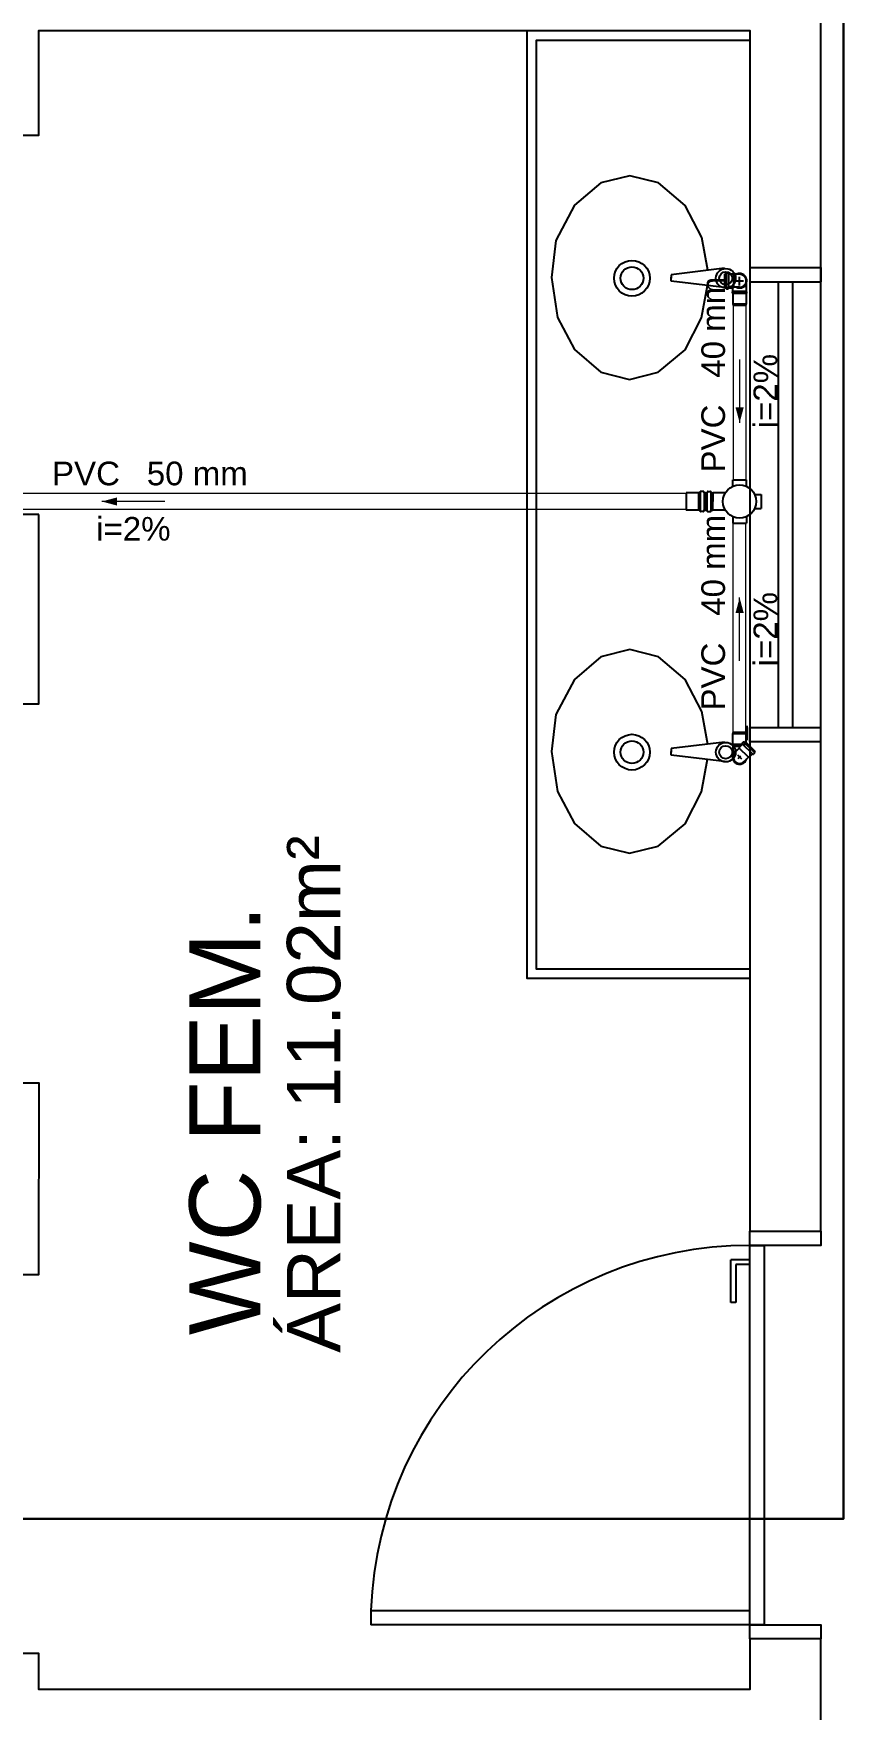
# Model space of a CAD drawing. Header units: millimetres. Extents: x -823 to -490, y -63 to 119.
# Drawn here: x -789.63 to -786.2, y 76.83 to 83.93 of the extents above; entities that cross this region are included whole.
import ezdxf

# ---------------------------------------------------------------- set-up
doc = ezdxf.new("R2010")
doc.units = ezdxf.units.MM
doc.header["$LTSCALE"] = 0.2
doc.header["$MEASUREMENT"] = 0
doc.linetypes.add('HIDDEN2', pattern=[0.47625, 0.3175, -0.15875])
for name, color, linetype in [('. Esquadria', 7, 'Continuous'), ('Simbolos', 5, 'Continuous'), ('Simbolos_int', 2, 'Continuous')]:
    doc.layers.add(name, color=color, linetype=linetype)
for name, color, linetype, lineweight in [('DI-Detalhes', 1, 'Continuous', 30), ('TQ-Condutos', 5, 'Continuous', 5), ('TQ-Sentido conduto', 9, 'Continuous', 5), ('TQ-Textos conduto', 7, 'Continuous', 5)]:
    doc.layers.add(name, color=color, linetype=linetype, lineweight=lineweight)
doc.styles.add('Arial', font='arial.ttf')

msp = doc.modelspace()

# ---------------------------------------------------------------- hatches: boundary and pattern name
at = {"layer": 'TQ-Sentido conduto', "linetype": 'Continuous'}
for points in [[(-786.6353, 82.2843), (-786.618, 82.3489), (-786.6526, 82.3489)], [(-789.3372, 81.9504), (-789.2727, 81.9331), (-789.2727, 81.9677)], [(-786.6353, 81.543), (-786.6526, 81.4785), (-786.618, 81.4785)]]:
    msp.add_hatch(color=256, dxfattribs=at).paths.add_polyline_path(points)

# ---------------------------------------------------------------- linework, layer by layer
at = {"layer": '. Esquadria', "color": 1, "linetype": 'HIDDEN2'}
msp.add_line((-786.604, 80.9393), (-786.604, 80.9994), dxfattribs=at)
for p, q in [((-786.6991, 82.9382), (-786.9249, 82.9112)), ((-786.9249, 82.9112), (-786.9249, 82.8961)), ((-786.9249, 82.8841), (-786.9249, 82.9001)), ((-786.6991, 82.857), (-786.9249, 82.8841)), ((-786.6991, 80.9306), (-786.9249, 80.9035)), ((-786.9249, 80.9035), (-786.9249, 80.8884)), ((-786.9249, 80.8764), (-786.9249, 80.8914)), ((-786.6991, 80.8493), (-786.9249, 80.8764)), ((-786.652, 78.7382), (-786.672, 78.7382)), ((-786.672, 78.5576), (-786.672, 78.7382)), ((-786.5918, 78.7382), (-786.652, 78.7382)), ((-786.5918, 78.7182), (-786.652, 78.7182)), ((-786.652, 78.7182), (-786.652, 78.5576)), ((-786.652, 78.5576), (-786.672, 78.5576)), ((-788.1981, 77.2523), (-788.1981, 77.1921))]:
    msp.add_line(p, q)
at = {"linetype": 'Continuous'}
for p, q in [((-786.5918, 82.9413), (-786.5918, 82.8811)), ((-786.5918, 82.9413), (-786.2908, 82.9413)), ((-786.2908, 82.9413), (-786.2908, 82.8811)), ((-786.5918, 82.8811), (-786.2908, 82.8811)), ((-786.4714, 82.8811), (-786.4714, 80.9928)), ((-786.4112, 82.8811), (-786.4112, 80.9928)), ((-786.5918, 80.9928), (-786.2908, 80.9928)), ((-786.5918, 80.9336), (-786.5918, 80.9928)), ((-786.2908, 80.9336), (-786.2908, 80.9928)), ((-786.5918, 80.9336), (-786.2908, 80.9336)), ((-788.1981, 77.2523), (-786.5918, 77.2523)), ((-786.5918, 77.1921), (-788.1981, 77.1921))]:
    msp.add_line(p, q, dxfattribs=at)
for points in [[(-789.6038, 81.8958), (-789.9048, 81.8958), (-789.9048, 81.7362), (-792.9179, 81.7362), (-792.9179, 83.9456), (-789.9048, 83.9456), (-789.9048, 83.5021), (-789.6048, 83.5021), (-789.6048, 83.9456), (-786.5918, 83.9456), (-786.5918, 78.8586), (-786.2908, 78.8586), (-786.2908, 84.3068), (-786.5918, 84.3068), (-786.5918, 84.2466)], [(-786.5918, 79.9292), (-787.5359, 79.9292), (-787.5359, 83.9456)], [(-786.5918, 79.9693), (-787.4958, 79.9693), (-787.4958, 83.9045), (-786.5918, 83.9045)], [(-787.1005, 83.3306), (-787.2229, 83.3005), (-787.3353, 83.2051), (-787.3353, 83.2051), (-787.4135, 83.0556), (-787.4135, 83.0556), (-787.4326, 82.8991), (-787.4326, 82.8991), (-787.4065, 82.7295), (-787.4065, 82.7295), (-787.3353, 82.5941), (-787.3353, 82.5941), (-787.2239, 82.4988), (-787.2239, 82.4988), (-787.1015, 82.4677), (-786.9801, 82.4978), (-786.8667, 82.5931), (-786.8667, 82.5931), (-786.7965, 82.7285), (-786.7965, 82.7285), (-786.7714, 82.866), (-786.7714, 82.866)], [(-786.7704, 82.9302), (-786.7955, 83.0687), (-786.7955, 83.0687), (-786.8667, 83.2041), (-786.8667, 83.2041), (-786.9791, 83.3005), (-786.9791, 83.3005), (-787.1005, 83.3306)], [(-786.2908, 76.4005), (-786.2908, 77.1319), (-786.5918, 77.1319), (-786.5918, 76.9172), (-789.6038, 76.9172), (-789.6038, 77.0697), (-789.9048, 77.0697), (-789.9048, 76.9172), (-792.9169, 76.9172), (-792.9169, 79.1255), (-789.9048, 79.1255), (-789.9048, 78.676), (-789.6038, 78.676), (-789.6028, 79.4857), (-789.9048, 79.4857), (-789.9048, 79.3262), (-792.9169, 79.3262), (-792.9179, 81.5356), (-789.9048, 81.5356), (-789.9048, 81.0931), (-789.6038, 81.0931), (-789.6048, 81.8958)], [(-787.1005, 81.3229), (-787.2229, 81.2918), (-787.3353, 81.1964), (-787.3353, 81.1964), (-787.4135, 81.0479), (-787.4135, 81.0479), (-787.4326, 80.8914), (-787.4326, 80.8914), (-787.4065, 80.7219), (-787.4065, 80.7219), (-787.3353, 80.5864), (-787.3353, 80.5864), (-787.2239, 80.4901), (-787.2239, 80.4901), (-787.1015, 80.46), (-786.9801, 80.4901), (-786.8667, 80.5854), (-786.8667, 80.5854), (-786.7965, 80.7209), (-786.7965, 80.7209), (-786.7714, 80.8583), (-786.7714, 80.8583)], [(-786.7704, 80.9215), (-786.7955, 81.061), (-786.7955, 81.061), (-786.8667, 81.1964), (-786.8667, 81.1964), (-786.9791, 81.2918), (-786.9791, 81.2918), (-787.1005, 81.3229)]]:
    msp.add_lwpolyline(points)
for points in [[(-786.5918, 78.8586), (-786.2908, 78.8586), (-786.2908, 78.7984), (-786.5918, 78.7984), (-786.5918, 78.8586)], [(-786.5918, 78.7984), (-786.5316, 78.7984), (-786.5316, 77.1921), (-786.5918, 77.1921), (-786.5918, 78.7984)], [(-786.5918, 77.1921), (-786.2908, 77.1921), (-786.2908, 77.1319), (-786.5918, 77.1319), (-786.5918, 77.1921)]]:
    msp.add_lwpolyline(points, close=True)
for centre, radius in [((-787.0914, 82.8961), 0.0757), ((-787.0914, 82.8961), 0.0482), ((-786.6941, 82.8961), 0.0415), ((-786.6941, 82.8961), 0.0275), ((-787.0914, 80.8884), 0.0757), ((-787.0914, 80.8884), 0.0482), ((-786.6941, 80.8884), 0.0415), ((-786.6941, 80.8884), 0.0275)]:
    msp.add_circle(centre, radius)
msp.add_arc((-786.5928, 77.1931), 1.6055, 89.9728, 177.882, dxfattribs=at)
at = {"layer": 'DI-Detalhes'}
msp.add_lwpolyline([(-793.8462, 84.4637), (-786.1953, 84.4637), (-786.1953, 77.6404), (-793.8462, 77.6404), (-793.8462, 84.4637)], dxfattribs=at)
at = {"layer": 'Simbolos'}
for p, q in [((-786.6981, 82.856), (-786.6981, 82.9149)), ((-786.6981, 82.9149), (-786.694, 82.9149)), ((-786.6922, 82.9179), (-786.6927, 82.9159)), ((-786.6909, 82.9189), (-786.6845, 82.9189)), ((-786.6831, 82.9177), (-786.683, 82.9161)), ((-786.6817, 82.9149), (-786.6627, 82.9149)), ((-786.6627, 82.9149), (-786.6608, 82.913)), ((-786.6484, 82.913), (-786.6608, 82.913)), ((-786.6353, 82.913), (-786.6484, 82.913)), ((-786.6078, 82.8724), (-786.6078, 82.8617)), ((-786.6062, 82.8601), (-786.6078, 82.8617)), ((-786.6062, 82.84), (-786.6062, 82.8601)), ((-786.6981, 82.856), (-786.694, 82.856)), ((-786.6922, 82.853), (-786.6927, 82.855)), ((-786.6909, 82.852), (-786.6845, 82.852)), ((-786.6831, 82.8532), (-786.683, 82.8548)), ((-786.6817, 82.856), (-786.6627, 82.856)), ((-786.6658, 82.8387), (-786.6645, 82.84)), ((-786.6658, 82.8333), (-786.6658, 82.8387)), ((-786.6049, 82.8333), (-786.6658, 82.8333)), ((-786.6645, 82.84), (-786.6645, 82.856)), ((-786.6637, 82.8333), (-786.607, 82.8333)), ((-786.6637, 82.8333), (-786.6637, 82.7879)), ((-786.6637, 82.7879), (-786.6621, 82.7819)), ((-786.6627, 82.856), (-786.6608, 82.8579)), ((-786.6484, 82.8579), (-786.6608, 82.8579)), ((-786.6353, 82.8579), (-786.6484, 82.8579)), ((-786.607, 82.7879), (-786.6086, 82.7819)), ((-786.607, 82.8333), (-786.607, 82.7879)), ((-786.6049, 82.8387), (-786.6062, 82.84)), ((-786.6049, 82.8333), (-786.6049, 82.8387)), ((-786.6645, 82.0424), (-786.6062, 82.0424)), ((-786.6645, 82.016), (-786.6645, 82.0424)), ((-786.6062, 82.016), (-786.6062, 82.0424)), ((-786.81, 81.9867), (-786.8622, 81.9867)), ((-786.8098, 81.987), (-786.81, 81.9867)), ((-786.8035, 81.987), (-786.8098, 81.987)), ((-786.8019, 81.9917), (-786.8022, 81.9882)), ((-786.7888, 81.9929), (-786.8005, 81.9929)), ((-786.7875, 81.9919), (-786.7865, 81.988)), ((-786.7794, 81.987), (-786.7852, 81.987)), ((-786.7794, 81.987), (-786.7794, 81.9139)), ((-786.7794, 81.987), (-786.7736, 81.987)), ((-786.7794, 81.987), (-786.7794, 81.9139)), ((-786.7712, 81.9919), (-786.7723, 81.988)), ((-786.7699, 81.9929), (-786.7582, 81.9929)), ((-786.7569, 81.9917), (-786.7566, 81.9882)), ((-786.7552, 81.987), (-786.7492, 81.987)), ((-786.7492, 81.987), (-786.7488, 81.9867)), ((-786.6958, 81.9867), (-786.7488, 81.9867)), ((-786.5698, 81.9796), (-786.5434, 81.9796)), ((-786.5434, 81.9796), (-786.5434, 81.9213)), ((-786.81, 81.9142), (-786.8622, 81.9142)), ((-786.8098, 81.9139), (-786.81, 81.9142)), ((-786.8035, 81.9139), (-786.8098, 81.9139)), ((-786.8019, 81.9092), (-786.8022, 81.9127)), ((-786.7888, 81.9079), (-786.8005, 81.9079)), ((-786.7875, 81.9089), (-786.7865, 81.9129)), ((-786.7794, 81.9139), (-786.7852, 81.9139)), ((-786.7794, 81.9139), (-786.7736, 81.9139)), ((-786.7712, 81.9089), (-786.7723, 81.9129)), ((-786.7699, 81.9079), (-786.7582, 81.9079)), ((-786.7569, 81.9092), (-786.7566, 81.9127)), ((-786.7552, 81.9139), (-786.7492, 81.9139)), ((-786.7492, 81.9139), (-786.7488, 81.9142)), ((-786.6958, 81.9142), (-786.7488, 81.9142)), ((-786.6645, 81.8849), (-786.6645, 81.8585)), ((-786.6062, 81.8849), (-786.6062, 81.8585)), ((-786.5698, 81.9213), (-786.5434, 81.9213)), ((-786.6645, 81.8585), (-786.6062, 81.8585)), ((-786.6637, 80.9659), (-786.6621, 80.9718)), ((-786.6637, 80.9204), (-786.6637, 80.9659)), ((-786.607, 80.9659), (-786.6086, 80.9718)), ((-786.607, 80.9204), (-786.607, 80.9659)), ((-786.6658, 80.9204), (-786.6249, 80.9204)), ((-786.6658, 80.9204), (-786.6658, 80.9151)), ((-786.6658, 80.9151), (-786.6645, 80.9137)), ((-786.6645, 80.9137), (-786.6645, 80.8937)), ((-786.6645, 80.8937), (-786.6628, 80.8921)), ((-786.607, 80.9204), (-786.6637, 80.9204)), ((-786.6629, 80.8814), (-786.6628, 80.8921)), ((-786.6548, 80.8878), (-786.6456, 80.897)), ((-786.6456, 80.897), (-786.6368, 80.9058)), ((-786.6234, 80.9219), (-786.6368, 80.9085)), ((-786.6368, 80.9085), (-786.6368, 80.9058)), ((-786.6197, 80.9312), (-786.6243, 80.9267)), ((-786.6243, 80.9249), (-786.6233, 80.9237)), ((-786.6181, 80.9315), (-786.6163, 80.9304)), ((-786.6118, 80.9336), (-786.6147, 80.9306)), ((-786.6118, 80.9336), (-786.5701, 80.8919)), ((-786.5817, 80.8803), (-786.5951, 80.8669)), ((-786.5787, 80.8793), (-786.5799, 80.8803)), ((-786.5724, 80.8839), (-786.5769, 80.8794)), ((-786.5722, 80.8855), (-786.5732, 80.8874)), ((-786.5701, 80.8919), (-786.573, 80.889)), ((-786.6159, 80.8488), (-786.6066, 80.8581)), ((-786.6066, 80.8581), (-786.5979, 80.8669)), ((-786.5951, 80.8669), (-786.5979, 80.8669))]:
    msp.add_line(p, q, dxfattribs=at)
for points in [[(-786.694, 82.9149), (-786.6938, 82.9149), (-786.6936, 82.915), (-786.6934, 82.915), (-786.6933, 82.9151), (-786.6931, 82.9152), (-786.693, 82.9154), (-786.6928, 82.9155), (-786.6928, 82.9157), (-786.6927, 82.9159)], [(-786.6909, 82.9189), (-786.6911, 82.9189), (-786.6912, 82.9189), (-786.6914, 82.9188), (-786.6916, 82.9187), (-786.6917, 82.9186), (-786.6919, 82.9184), (-786.692, 82.9183), (-786.6921, 82.9181), (-786.6921, 82.9179)], [(-786.6831, 82.9177), (-786.6832, 82.9179), (-786.6833, 82.9181), (-786.6834, 82.9183), (-786.6835, 82.9185), (-786.6837, 82.9186), (-786.6838, 82.9188), (-786.684, 82.9188), (-786.6843, 82.9189), (-786.6845, 82.9189)], [(-786.683, 82.9161), (-786.683, 82.9159), (-786.6829, 82.9157), (-786.6828, 82.9155), (-786.6826, 82.9153), (-786.6825, 82.9152), (-786.6823, 82.9151), (-786.6821, 82.915), (-786.6819, 82.9149), (-786.6817, 82.9149)], [(-786.6223, 82.913), (-786.625, 82.9141), (-786.6279, 82.915), (-786.6308, 82.9156), (-786.6338, 82.9159), (-786.6368, 82.9159), (-786.6398, 82.9156), (-786.6427, 82.915), (-786.6456, 82.9141), (-786.6484, 82.913)], [(-786.6353, 82.8579), (-786.6306, 82.8584), (-786.6259, 82.8596), (-786.6216, 82.8616), (-786.6176, 82.8644), (-786.6143, 82.8678), (-786.6115, 82.8717), (-786.6095, 82.876), (-786.6082, 82.8807), (-786.6078, 82.8854), (-786.6082, 82.8902), (-786.6095, 82.8949), (-786.6115, 82.8992), (-786.6143, 82.9031), (-786.6176, 82.9065), (-786.6216, 82.9093), (-786.6259, 82.9113), (-786.6306, 82.9125), (-786.6353, 82.913)], [(-786.6927, 82.855), (-786.6928, 82.8552), (-786.6928, 82.8553), (-786.693, 82.8555), (-786.6931, 82.8556), (-786.6933, 82.8558), (-786.6934, 82.8559), (-786.6936, 82.8559), (-786.6938, 82.856), (-786.694, 82.856)], [(-786.6921, 82.853), (-786.6921, 82.8528), (-786.692, 82.8526), (-786.6919, 82.8524), (-786.6917, 82.8523), (-786.6916, 82.8522), (-786.6914, 82.8521), (-786.6912, 82.852), (-786.6911, 82.852), (-786.6909, 82.852)], [(-786.6845, 82.852), (-786.6843, 82.852), (-786.684, 82.852), (-786.6838, 82.8521), (-786.6837, 82.8523), (-786.6835, 82.8524), (-786.6834, 82.8526), (-786.6833, 82.8528), (-786.6832, 82.853), (-786.6831, 82.8532)], [(-786.6817, 82.856), (-786.6819, 82.856), (-786.6821, 82.8559), (-786.6823, 82.8558), (-786.6825, 82.8557), (-786.6826, 82.8556), (-786.6828, 82.8554), (-786.6829, 82.8552), (-786.683, 82.855), (-786.683, 82.8548)], [(-786.6656, 82.0142), (-786.6654, 82.0143), (-786.6652, 82.0144), (-786.665, 82.0146), (-786.6648, 82.0148), (-786.6647, 82.015), (-786.6646, 82.0152), (-786.6645, 82.0155), (-786.6645, 82.0157), (-786.6645, 82.016)], [(-786.6062, 82.016), (-786.6062, 82.0157), (-786.6061, 82.0155), (-786.6061, 82.0152), (-786.606, 82.015), (-786.6058, 82.0148), (-786.6057, 82.0146), (-786.6055, 82.0144), (-786.6053, 82.0143), (-786.6051, 82.0142)], [(-786.8035, 81.987), (-786.8033, 81.987), (-786.8031, 81.987), (-786.8029, 81.9871), (-786.8027, 81.9873), (-786.8025, 81.9874), (-786.8024, 81.9876), (-786.8023, 81.9878), (-786.8022, 81.988), (-786.8022, 81.9882)], [(-786.8005, 81.9929), (-786.8007, 81.9929), (-786.801, 81.9928), (-786.8012, 81.9928), (-786.8013, 81.9926), (-786.8015, 81.9925), (-786.8016, 81.9923), (-786.8018, 81.9921), (-786.8018, 81.9919), (-786.8019, 81.9917)], [(-786.7875, 81.9919), (-786.7876, 81.9921), (-786.7877, 81.9923), (-786.7878, 81.9924), (-786.7879, 81.9926), (-786.7881, 81.9927), (-786.7883, 81.9928), (-786.7884, 81.9929), (-786.7886, 81.9929), (-786.7888, 81.9929)], [(-786.7865, 81.988), (-786.7864, 81.9878), (-786.7863, 81.9876), (-786.7862, 81.9874), (-786.7861, 81.9873), (-786.7859, 81.9872), (-786.7857, 81.9871), (-786.7856, 81.987), (-786.7854, 81.987), (-786.7852, 81.987)], [(-786.7736, 81.987), (-786.7734, 81.987), (-786.7732, 81.987), (-786.773, 81.9871), (-786.7728, 81.9872), (-786.7727, 81.9873), (-786.7725, 81.9874), (-786.7724, 81.9876), (-786.7723, 81.9878), (-786.7723, 81.988)], [(-786.7699, 81.9929), (-786.7701, 81.9929), (-786.7703, 81.9929), (-786.7705, 81.9928), (-786.7706, 81.9927), (-786.7708, 81.9926), (-786.7709, 81.9924), (-786.771, 81.9923), (-786.7711, 81.9921), (-786.7712, 81.9919)], [(-786.7569, 81.9917), (-786.7569, 81.9919), (-786.757, 81.9921), (-786.7571, 81.9923), (-786.7572, 81.9925), (-786.7574, 81.9926), (-786.7576, 81.9928), (-786.7578, 81.9928), (-786.758, 81.9929), (-786.7582, 81.9929)], [(-786.7566, 81.9882), (-786.7565, 81.988), (-786.7564, 81.9878), (-786.7563, 81.9876), (-786.7562, 81.9874), (-786.756, 81.9873), (-786.7559, 81.9871), (-786.7557, 81.987), (-786.7554, 81.987), (-786.7552, 81.987)], [(-786.5716, 81.9807), (-786.5715, 81.9805), (-786.5713, 81.9803), (-786.5712, 81.9801), (-786.571, 81.9799), (-786.5708, 81.9798), (-786.5705, 81.9797), (-786.5703, 81.9796), (-786.57, 81.9796), (-786.5698, 81.9796)], [(-786.8022, 81.9127), (-786.8022, 81.9129), (-786.8023, 81.9131), (-786.8024, 81.9133), (-786.8025, 81.9135), (-786.8027, 81.9136), (-786.8029, 81.9137), (-786.8031, 81.9138), (-786.8033, 81.9139), (-786.8035, 81.9139)], [(-786.8019, 81.9092), (-786.8018, 81.9089), (-786.8018, 81.9087), (-786.8016, 81.9085), (-786.8015, 81.9084), (-786.8013, 81.9082), (-786.8012, 81.9081), (-786.801, 81.908), (-786.8007, 81.908), (-786.8005, 81.9079)], [(-786.7888, 81.9079), (-786.7886, 81.908), (-786.7884, 81.908), (-786.7883, 81.9081), (-786.7881, 81.9082), (-786.7879, 81.9083), (-786.7878, 81.9084), (-786.7877, 81.9086), (-786.7876, 81.9087), (-786.7875, 81.9089)], [(-786.7852, 81.9139), (-786.7854, 81.9139), (-786.7856, 81.9138), (-786.7857, 81.9138), (-786.7859, 81.9137), (-786.7861, 81.9135), (-786.7862, 81.9134), (-786.7863, 81.9132), (-786.7864, 81.9131), (-786.7865, 81.9129)], [(-786.7723, 81.9129), (-786.7723, 81.9131), (-786.7724, 81.9132), (-786.7725, 81.9134), (-786.7727, 81.9135), (-786.7728, 81.9137), (-786.773, 81.9138), (-786.7732, 81.9138), (-786.7734, 81.9139), (-786.7736, 81.9139)], [(-786.7712, 81.9089), (-786.7711, 81.9087), (-786.771, 81.9086), (-786.7709, 81.9084), (-786.7708, 81.9083), (-786.7706, 81.9082), (-786.7705, 81.9081), (-786.7703, 81.908), (-786.7701, 81.908), (-786.7699, 81.9079)], [(-786.7582, 81.9079), (-786.758, 81.908), (-786.7578, 81.908), (-786.7576, 81.9081), (-786.7574, 81.9082), (-786.7572, 81.9084), (-786.7571, 81.9085), (-786.757, 81.9087), (-786.7569, 81.9089), (-786.7569, 81.9092)], [(-786.7552, 81.9139), (-786.7554, 81.9139), (-786.7557, 81.9138), (-786.7559, 81.9137), (-786.756, 81.9136), (-786.7562, 81.9135), (-786.7563, 81.9133), (-786.7564, 81.9131), (-786.7565, 81.9129), (-786.7566, 81.9127)], [(-786.6645, 81.8849), (-786.6645, 81.8851), (-786.6645, 81.8854), (-786.6646, 81.8856), (-786.6647, 81.8859), (-786.6648, 81.8861), (-786.665, 81.8863), (-786.6652, 81.8864), (-786.6654, 81.8866), (-786.6656, 81.8867)], [(-786.6051, 81.8867), (-786.6053, 81.8866), (-786.6055, 81.8864), (-786.6057, 81.8863), (-786.6058, 81.8861), (-786.606, 81.8859), (-786.6061, 81.8856), (-786.6061, 81.8854), (-786.6062, 81.8851), (-786.6062, 81.8849)], [(-786.5698, 81.9213), (-786.57, 81.9213), (-786.5703, 81.9212), (-786.5705, 81.9212), (-786.5708, 81.9211), (-786.571, 81.9209), (-786.5712, 81.9208), (-786.5713, 81.9206), (-786.5715, 81.9204), (-786.5716, 81.9202)], [(-786.6548, 80.8878), (-786.6579, 80.8841), (-786.6603, 80.8799), (-786.6619, 80.8754), (-786.6627, 80.8707), (-786.6627, 80.8659), (-786.6619, 80.8612), (-786.6603, 80.8567), (-786.6579, 80.8525), (-786.6548, 80.8489), (-786.6511, 80.8458), (-786.647, 80.8434), (-786.6424, 80.8417), (-786.6377, 80.8409), (-786.6329, 80.8409), (-786.6282, 80.8417), (-786.6237, 80.8434), (-786.6196, 80.8458), (-786.6159, 80.8489)], [(-786.6242, 80.9267), (-786.6244, 80.9266), (-786.6245, 80.9264), (-786.6246, 80.9262), (-786.6246, 80.926), (-786.6246, 80.9257), (-786.6246, 80.9255), (-786.6245, 80.9253), (-786.6245, 80.9251), (-786.6243, 80.9249)], [(-786.6234, 80.9219), (-786.6232, 80.9221), (-786.6231, 80.9223), (-786.6231, 80.9225), (-786.623, 80.9227), (-786.623, 80.9229), (-786.623, 80.9231), (-786.6231, 80.9234), (-786.6232, 80.9236), (-786.6233, 80.9237)], [(-786.6181, 80.9315), (-786.6183, 80.9315), (-786.6185, 80.9316), (-786.6187, 80.9316), (-786.6189, 80.9316), (-786.6191, 80.9316), (-786.6192, 80.9316), (-786.6194, 80.9315), (-786.6196, 80.9314), (-786.6197, 80.9312)], [(-786.6163, 80.9304), (-786.6161, 80.9303), (-786.6159, 80.9303), (-786.6158, 80.9302), (-786.6156, 80.9302), (-786.6154, 80.9303), (-786.6152, 80.9303), (-786.615, 80.9304), (-786.6148, 80.9305), (-786.6147, 80.9306)], [(-786.5799, 80.8803), (-786.5801, 80.8805), (-786.5803, 80.8806), (-786.5805, 80.8806), (-786.5807, 80.8806), (-786.5809, 80.8806), (-786.5812, 80.8806), (-786.5814, 80.8805), (-786.5816, 80.8804), (-786.5817, 80.8803)], [(-786.5787, 80.8793), (-786.5785, 80.8792), (-786.5783, 80.8791), (-786.5781, 80.879), (-786.5779, 80.879), (-786.5777, 80.879), (-786.5775, 80.8791), (-786.5773, 80.8791), (-786.5771, 80.8793), (-786.5769, 80.8794)], [(-786.573, 80.889), (-786.5731, 80.8888), (-786.5733, 80.8886), (-786.5733, 80.8885), (-786.5734, 80.8883), (-786.5734, 80.8881), (-786.5734, 80.8879), (-786.5734, 80.8877), (-786.5733, 80.8875), (-786.5732, 80.8873)], [(-786.5724, 80.8839), (-786.5723, 80.8841), (-786.5722, 80.8842), (-786.5721, 80.8844), (-786.572, 80.8846), (-786.572, 80.8848), (-786.572, 80.885), (-786.572, 80.8852), (-786.5721, 80.8854), (-786.5722, 80.8855)]]:
    msp.add_lwpolyline(points, dxfattribs=at)
msp.add_circle((-786.6353, 81.9504), 0.0705, dxfattribs=at)
at = {"layer": 'Simbolos_int'}
for p, q in [((-786.693, 82.9149), (-786.693, 82.856)), ((-786.6829, 82.9149), (-786.6829, 82.856)), ((-786.6608, 82.913), (-786.6608, 82.8579)), ((-786.649, 82.8854), (-786.6182, 82.8854)), ((-786.6353, 82.8654), (-786.6353, 82.9024)), ((-786.6078, 82.8617), (-786.6163, 82.8617)), ((-786.6062, 82.84), (-786.6645, 82.84)), ((-786.6637, 82.7879), (-786.607, 82.7879)), ((-786.6621, 82.7819), (-786.6086, 82.7819)), ((-786.8622, 81.9867), (-786.8622, 81.9142)), ((-786.8098, 81.987), (-786.8098, 81.9139)), ((-786.8023, 81.987), (-786.8023, 81.9139)), ((-786.7862, 81.987), (-786.7862, 81.9139)), ((-786.7725, 81.9139), (-786.7725, 81.987)), ((-786.7565, 81.9139), (-786.7565, 81.987)), ((-786.7488, 81.9867), (-786.7488, 81.9504)), ((-786.7488, 81.9142), (-786.7488, 81.9504)), ((-786.607, 80.9659), (-786.6637, 80.9659)), ((-786.6086, 80.9718), (-786.6621, 80.9718)), ((-786.6645, 80.9137), (-786.6316, 80.9137)), ((-786.6628, 80.8921), (-786.6544, 80.8921)), ((-786.6262, 80.8592), (-786.6429, 80.8759)), ((-786.6419, 80.8617), (-786.6303, 80.8734)), ((-786.5979, 80.8669), (-786.6368, 80.9058)), ((-786.5809, 80.8811), (-786.6225, 80.9228)), ((-786.5737, 80.8882), (-786.6154, 80.9299))]:
    msp.add_line(p, q, dxfattribs=at)
for points in [[(-786.6223, 82.8579), (-786.6192, 82.8596), (-786.6163, 82.8617), (-786.6136, 82.864), (-786.6113, 82.8667), (-786.6093, 82.8696), (-786.6076, 82.8728), (-786.6063, 82.8761), (-786.6055, 82.8795), (-786.605, 82.883), (-786.6049, 82.8865), (-786.6052, 82.8901), (-786.606, 82.8935), (-786.6071, 82.8969), (-786.6086, 82.9001), (-786.6105, 82.9031), (-786.6127, 82.9058), (-786.6152, 82.9083), (-786.618, 82.9105), (-786.621, 82.9124), (-786.6243, 82.9138), (-786.6276, 82.9149), (-786.6311, 82.9156), (-786.6346, 82.9159), (-786.6382, 82.9158), (-786.6417, 82.9152), (-786.6451, 82.9143), (-786.6484, 82.913)], [(-786.6484, 82.8579), (-786.6456, 82.8568), (-786.6427, 82.8559), (-786.6398, 82.8553), (-786.6368, 82.855), (-786.6338, 82.855), (-786.6308, 82.8553), (-786.6279, 82.8559), (-786.625, 82.8568), (-786.6223, 82.8579)], [(-786.6456, 80.897), (-786.6497, 80.8952), (-786.6535, 80.8927), (-786.657, 80.8898), (-786.6599, 80.8863), (-786.6623, 80.8825), (-786.6641, 80.8783), (-786.6653, 80.8739), (-786.6658, 80.8694), (-786.6656, 80.8648), (-786.6647, 80.8604), (-786.6632, 80.8561), (-786.6611, 80.8521), (-786.6584, 80.8484), (-786.6552, 80.8452), (-786.6516, 80.8425), (-786.6475, 80.8404), (-786.6433, 80.8389), (-786.6388, 80.8381), (-786.6343, 80.8379), (-786.6297, 80.8384), (-786.6254, 80.8395), (-786.6212, 80.8413), (-786.6173, 80.8437), (-786.6139, 80.8467), (-786.6109, 80.8501), (-786.6085, 80.8539), (-786.6066, 80.8581)], [(-786.6629, 80.8814), (-786.6642, 80.878), (-786.6652, 80.8745), (-786.6657, 80.8708), (-786.6658, 80.8672), (-786.6654, 80.8635), (-786.6646, 80.86), (-786.6634, 80.8565), (-786.6618, 80.8532), (-786.6598, 80.8502), (-786.6575, 80.8474), (-786.6548, 80.8449), (-786.6518, 80.8427), (-786.6487, 80.8409), (-786.6453, 80.8395), (-786.6418, 80.8385), (-786.6381, 80.838), (-786.6345, 80.8379), (-786.6308, 80.8382), (-786.6273, 80.8389), (-786.6238, 80.8401), (-786.6205, 80.8417), (-786.6174, 80.8437), (-786.6146, 80.846), (-786.6121, 80.8486), (-786.6099, 80.8516), (-786.6081, 80.8547), (-786.6066, 80.8581)]]:
    msp.add_lwpolyline(points, dxfattribs=at)
at = {"layer": 'TQ-Condutos'}
for p, q in [((-786.6621, 82.7819), (-786.6621, 82.0424)), ((-786.6086, 82.7819), (-786.6086, 82.0424)), ((-786.8622, 81.9838), (-791.6769, 81.9838)), ((-786.8622, 81.917), (-791.6769, 81.917)), ((-786.6621, 80.9718), (-786.6621, 81.8585)), ((-786.6086, 80.9718), (-786.6086, 81.8585))]:
    msp.add_line(p, q, dxfattribs=at)
at = {"layer": 'TQ-Sentido conduto'}
for points in [[(-786.6353, 82.5516), (-786.6353, 82.2843)], [(-789.07, 81.9504), (-789.3372, 81.9504)], [(-786.6353, 81.2758), (-786.6353, 81.543)]]:
    msp.add_lwpolyline(points, dxfattribs=at)

# ---------------------------------------------------------------- texts
at = {"rotation": 90.00021, "line_spacing_factor": 0.798, "style": 'Arial'}
for s, insert, char_height, width, attachment_point in [('ÁREA: 11.02m²', (-788.3241, 79.4402), 0.2259, 3.52404, 8), ('WC FEM.', (-788.661, 78.4188), 0.3012, 2.530072, 7)]:
    msp.add_mtext(s, dxfattribs=dict(at, insert=insert, char_height=char_height, width=width, attachment_point=attachment_point))
at = {"layer": 'TQ-Textos conduto', "char_height": 0.10021, "rotation": 90.00021, "line_spacing_factor": 0.6, "style": 'Arial'}
for s, insert, width, attachment_point in [('40 mm', (-786.6958, 82.4747), 0.855617, 7), ('i=2%', (-786.4753, 82.4179), 0.630293, 8), ('PVC', (-786.6958, 82.3611), 0.57591, 9), ('40 mm', (-786.6958, 81.4662), 0.855617, 7), ('i=2%', (-786.4753, 81.4094), 0.630293, 8), ('PVC', (-786.6958, 81.3526), 0.57591, 9)]:
    msp.add_mtext(s, dxfattribs=dict(at, insert=insert, width=width, attachment_point=attachment_point))
at = {"layer": 'TQ-Textos conduto', "char_height": 0.10021, "line_spacing_factor": 0.6, "style": 'Arial'}
for s, insert, width, attachment_point in [('PVC', (-789.2604, 82.0176), 0.57591, 9), ('50 mm', (-789.1468, 82.0176), 0.855617, 7), ('i=2%', (-789.2036, 81.7837), 0.630293, 8)]:
    msp.add_mtext(s, dxfattribs=dict(at, insert=insert, width=width, attachment_point=attachment_point))

doc.saveas('drawing.dxf')
